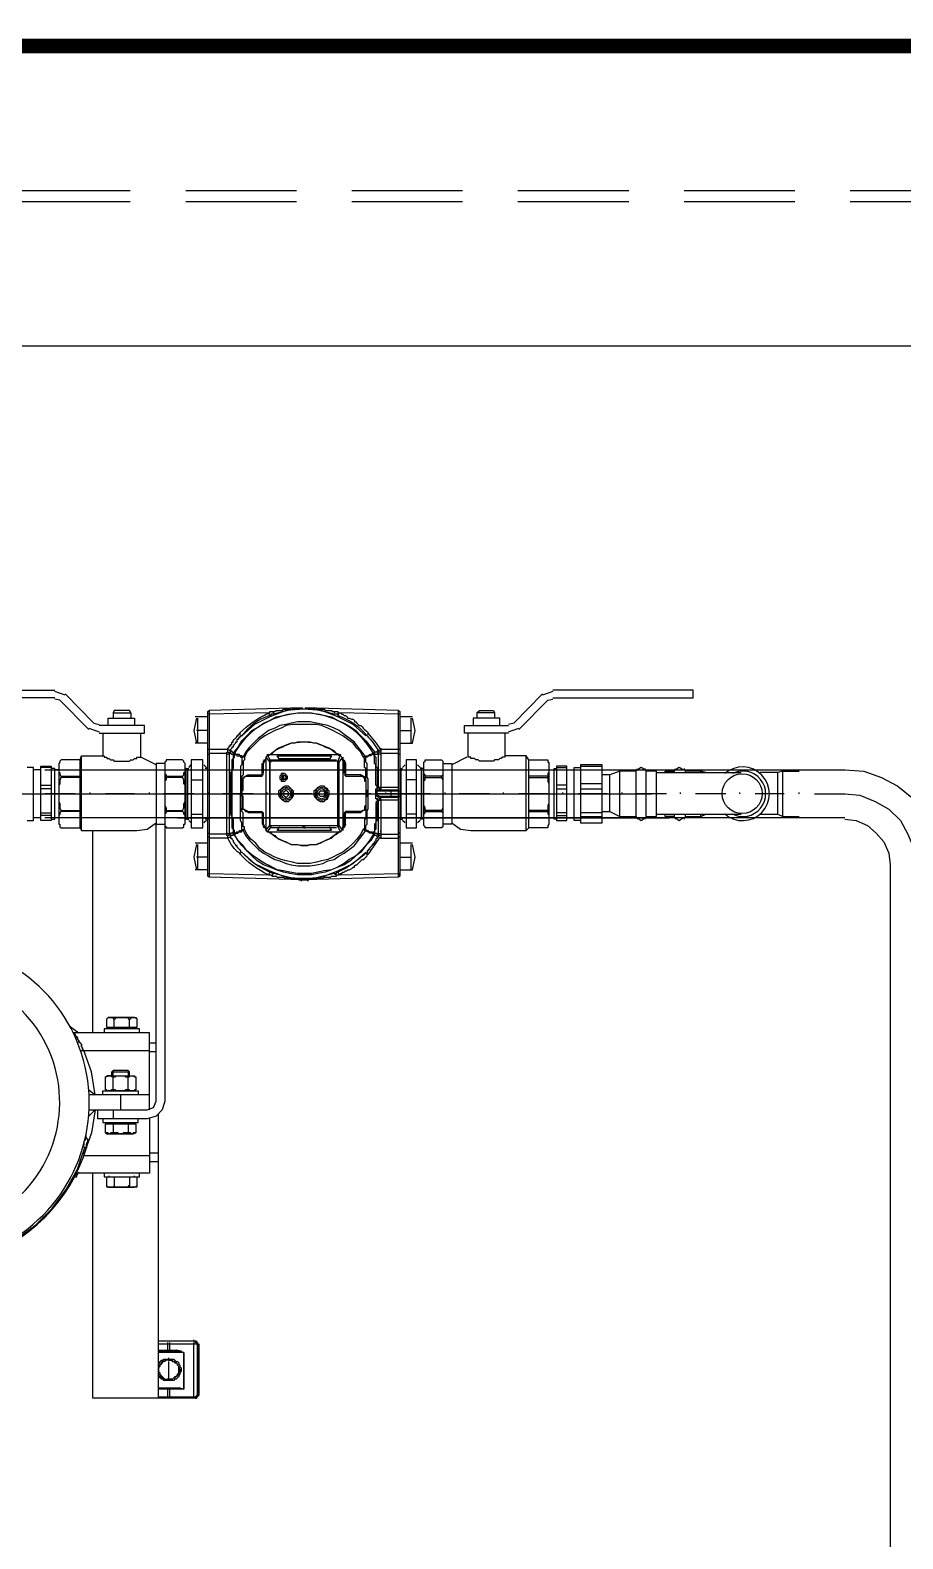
# Model space of a CAD drawing. Header units: millimetres. Extents: x -300 to 383236, y -195106 to -144646.
# Drawn here: x 8600 to 9191, y -174713 to -173691 of the extents above; entities that cross this region are included whole.
import ezdxf

# ---------------------------------------------------------------- set-up
doc = ezdxf.new("R2010")
doc.units = ezdxf.units.MM
doc.header["$LTSCALE"] = 60
for name, pattern in [('CENTER', [2, 1.25, -0.25, 0.25, -0.25]), ('HIDDEN', [0.375, 0.25, -0.125]), ('PDF_IMPORT', [1, 0.8, -0.2])]:
    doc.linetypes.add(name, pattern=pattern)
for name, color, linetype in [('1CEN', 20, 'CENTER'), ('CONTAINER', 2, 'Continuous'), ('PDF3_형상', 7, 'Continuous')]:
    doc.layers.add(name, color=color, linetype=linetype)

# ---------------------------------------------------------------- blocks, each defined once
blk = doc.blocks.new('A$C688d464c')
at = {"layer": 'PDF3_형상', "color": 253, "lineweight": 25}
for points in [[(3623.8, -441.2), (3528.8, -441.2), (3528.8, -436.1), (3623.8, -436.1)], [(3630.7, -439.5), (3623.8, -436.9)], [(3630.7, -438.6), (3650.3, -458.3), (3653.8, -459.2)], [(3954.1, -438.6), (3934.5, -458.3), (3931, -459.2)], [(3961, -436.9), (3954.1, -439.5)], [(3961, -441.2), (4056, -441.2), (4056, -436.1), (3961, -436.1)], [(3646.9, -462.6), (3627.2, -442.9), (3623.8, -442.1)], [(3834.3, -466.9), (3825.8, -459.2), (3815.5, -454), (3804.4, -449.8), (3792.4, -448.9), (3780.4, -449.8), (3769.3, -454), (3759, -459.2), (3750.5, -466.9), (3749.6, -466.9), (3749.6, -467.7), (3748.8, -467.7), (3748.8, -468.6), (3747.9, -468.6), (3747.9, -469.4), (3747, -469.4), (3747, -471.2), (3746.2, -471.2), (3746.2, -472), (3745.3, -472.9), (3744.5, -473.7), (3744.5, -474.6), (3743.6, -474.6), (3743.6, -475.4), (3742.8, -476.3), (3742.8, -477.1), (3741, -476.3), (3728.2, -476.3), (3727.4, -476.3)], [(3771, -450.6), (3771.9, -451.5), (3771.9, -452.3), (3770.1, -452.3), (3770.1, -453.2), (3769.3, -453.2), (3768.4, -451.5), (3769.3, -451.5), (3769.3, -450.6), (3771, -450.6), (3772.7, -450.6), (3773.6, -449.8), (3777.9, -449.8), (3778.7, -448.9), (3784.7, -448.9), (3785.5, -448.1), (3791.5, -448.1), (3728.2, -449.8)], [(3857.4, -452.3), (3856.6, -452.3), (3856.6, -449.8), (3793.3, -448.1), (3799.2, -448.1), (3800.1, -448.9), (3806.1, -448.9), (3806.9, -449.8), (3811.2, -449.8), (3812.1, -450.6), (3815.5, -450.6), (3815.5, -451.5), (3816.4, -451.5), (3815.5, -453.2), (3815.5, -452.3), (3812.9, -452.3), (3799.2, -448.9), (3785.5, -448.9), (3771.9, -452.3)], [(3937.9, -462.6), (3957.6, -442.9), (3961, -442.1)], [(3659.8, -460), (3659.8, -454.9), (3677.7, -454.9), (3677.7, -460)], [(3663.2, -451.5), (3663.2, -454.9)], [(3675.2, -451.5), (3675.2, -454.9)], [(3719.7, -454.9), (3718, -463.4), (3719.7, -472)], [(3727.4, -454), (3718.8, -454)], [(3720.5, -454.9), (3720.5, -463.4), (3720.5, -472)], [(3742.8, -478), (3742.8, -477.1), (3742.8, -476.3), (3742.8, -477.1), (3743.6, -477.1), (3743.6, -478), (3745.3, -478), (3747.9, -474.6), (3750.5, -470.3), (3753.9, -466.9), (3757.3, -463.4), (3761.6, -460.9), (3765, -458.3), (3769.3, -456.6), (3773.6, -454), (3778.7, -453.2), (3783, -452.3), (3788.1, -451.5), (3797.5, -451.5), (3801.8, -452.3), (3806.9, -453.2), (3811.2, -454), (3815.5, -456.6), (3819.8, -458.3), (3824.1, -460.9), (3827.5, -463.4), (3830.9, -466.9), (3834.3, -470.3), (3837.7, -474.6), (3840.3, -478), (3840.3, -477.1)], [(3842.9, -508.8), (3842, -509.7), (3842, -511.4), (3841.2, -512.2), (3841.2, -525.9), (3840.3, -526.8), (3840.3, -531.9), (3839.5, -531.9), (3839.5, -532.8), (3839.5, -533.6), (3839.5, -532.8), (3836.9, -532.8), (3836.9, -531.9), (3835.2, -531.9), (3835.2, -531.1), (3834.3, -531.1), (3836, -531.1), (3836, -531.9), (3838.6, -531.9), (3838.6, -532.8), (3839.5, -532.8), (3839.5, -533.6), (3836.9, -537.9), (3834.3, -541.3), (3830.9, -544.7), (3827.5, -548.2), (3823.2, -550.7), (3819.8, -553.3), (3815.5, -555.9), (3811.2, -557.6), (3806.1, -558.4), (3801.8, -559.3), (3797.5, -560.2), (3788.1, -560.2), (3783, -559.3), (3778.7, -558.4), (3774.4, -557.6), (3769.3, -555), (3765.9, -553.3), (3761.6, -550.7), (3758.2, -548.2), (3753.9, -544.7), (3751.3, -541.3), (3747.9, -537.9), (3745.3, -533.6), (3746.2, -532.8), (3747.9, -532.8), (3747.9, -531.9), (3750.5, -531.9), (3750.5, -531.1), (3751.3, -531.1), (3753, -534.5), (3755.6, -537.9), (3759, -541.3), (3761.6, -543.9), (3765, -546.5), (3768.4, -548.2), (3772.7, -550.7), (3776.1, -551.6), (3780.4, -553.3), (3783.8, -554.2), (3788.1, -555), (3796.7, -555), (3801, -554.2), (3805.2, -553.3), (3808.7, -551.6), (3812.9, -550.7), (3816.4, -548.2), (3819.8, -546.5), (3823.2, -543.9), (3826.6, -541.3), (3829.2, -537.9), (3831.8, -534.5), (3834.3, -531.1), (3834.3, -527.6), (3835.2, -526.8), (3835.2, -517.4), (3836, -516.5), (3836, -496), (3835.2, -495.1), (3835.2, -485.7), (3834.3, -484.8), (3834.3, -481.4), (3831.8, -478), (3829.2, -474.6), (3826.6, -471.2), (3823.2, -468.6), (3819.8, -466), (3816.4, -463.4), (3812.9, -461.7), (3808.7, -460), (3805.2, -459.2), (3801, -458.3), (3796.7, -457.5), (3788.1, -457.5), (3783.8, -458.3), (3780.4, -459.2), (3776.1, -460), (3772.7, -461.7), (3768.4, -463.4), (3765, -466), (3761.6, -468.6), (3759, -471.2), (3755.6, -474.6), (3753, -478), (3751.3, -481.4), (3750.5, -480.6), (3748.8, -480.6), (3748.8, -479.7), (3746.2, -479.7), (3746.2, -478.9), (3745.3, -478.9), (3745.3, -479.7), (3745.3, -481.4), (3744.5, -482.3), (3744.5, -489.1), (3743.6, -490), (3743.6, -506.2), (3743.6, -522.5), (3744.5, -523.4), (3744.5, -530.2), (3745.3, -531.1), (3745.3, -531.9), (3745.3, -532.8), (3746.2, -532.8), (3747, -531.9), (3748.8, -531.9), (3748.8, -531.1), (3750.5, -531.1), (3750.5, -525.9), (3749.6, -524.2), (3749.6, -506.2), (3742.8, -506.2), (3742.8, -519.9), (3743.6, -521.6), (3743.6, -529.3), (3744.5, -530.2), (3744.5, -531.9), (3745.3, -531.9)], [(3834.3, -496.8), (3834.3, -496), (3834.3, -489.1), (3833.5, -488.3), (3833.5, -482.3), (3832.6, -481.4), (3830.9, -478), (3828.3, -475.4), (3825.8, -472), (3822.3, -469.4), (3818.9, -466.9), (3815.5, -465.2), (3812.1, -463.4), (3808.7, -461.7), (3804.4, -460), (3801, -459.2), (3784.7, -459.2), (3780.4, -460), (3777, -461.7), (3772.7, -463.4), (3769.3, -465.2), (3765.9, -466.9), (3762.4, -469.4), (3759.9, -472), (3756.5, -475.4), (3753.9, -478), (3752.2, -481.4), (3752.2, -483.1), (3751.3, -484), (3751.3, -493.4), (3750.5, -494.3), (3750.5, -496)], [(3856.6, -449.8), (3857.4, -450.6), (3857.4, -561.9), (3856.6, -562.7), (3856.6, -560.2), (3857.4, -560.2), (3856.6, -560.2), (3856.6, -562.7), (3793.3, -564.4), (3795.8, -564.4), (3796.7, -563.6), (3805.2, -563.6), (3806.1, -562.7), (3810.4, -562.7), (3811.2, -561.9), (3814.6, -561.9), (3814.6, -561), (3816.4, -561), (3816.4, -560.2)], [(3812.9, -451.5), (3813.8, -450.6)], [(3816.4, -561), (3856.6, -560.2), (3856.6, -452.3), (3816.4, -451.5), (3817.2, -451.5), (3818.1, -452.3), (3818.9, -452.3), (3819.8, -453.2), (3820.6, -453.2), (3821.5, -454), (3822.3, -454.9), (3823.2, -454.9), (3824.9, -455.7), (3825.8, -455.7), (3826.6, -456.6), (3826.6, -457.5), (3827.5, -457.5), (3828.3, -458.3), (3829.2, -459.2), (3830.1, -460), (3830.9, -460), (3831.8, -460.9), (3832.6, -461.7), (3833.5, -462.6), (3834.3, -463.4), (3835.2, -464.3), (3836, -465.2), (3835.2, -466)], [(3866, -454), (3857.4, -454)], [(3857.4, -472), (3866, -472), (3867.7, -463.4), (3866, -454.9)], [(3865.1, -472), (3865.1, -463.4), (3865.1, -454.9)], [(3925, -460), (3925, -454.9), (3907.1, -454.9), (3907.1, -460)], [(3909.6, -451.5), (3909.6, -454.9)], [(3921.6, -451.5), (3921.6, -454.9)], [(3646.9, -461.7), (3653.8, -464.3)], [(3653.8, -465.2), (3684.6, -465.2), (3684.6, -460), (3653.8, -460)], [(3656.3, -465.2), (3656.3, -480.6), (3657.2, -480.6), (3657.2, -481.4), (3658.9, -481.4), (3658.9, -482.3), (3660.6, -482.3), (3661.5, -483.1), (3663.2, -483.1), (3664, -484), (3674.3, -484), (3675.2, -483.1), (3676.9, -483.1), (3677.7, -482.3), (3679.4, -482.3), (3679.4, -481.4), (3682, -481.4), (3682, -480.6), (3682, -465.2)], [(3727.4, -463.4), (3719.7, -463.4)], [(3740.2, -479.7), (3740.2, -478.9), (3740.2, -478), (3741, -478), (3741, -476.3), (3741, -475.4), (3741.9, -474.6), (3741.9, -473.7), (3742.8, -473.7), (3742.8, -472.9), (3743.6, -472.9), (3743.6, -471.2), (3744.5, -471.2), (3744.5, -470.3), (3745.3, -469.4), (3746.2, -468.6), (3747, -467.7), (3747, -466.9), (3747.9, -466.9), (3747.9, -466), (3748.8, -466), (3748.8, -465.2), (3749.6, -466)], [(3857.4, -463.4), (3865.1, -463.4)], [(3931, -465.2), (3901.1, -465.2), (3901.1, -460), (3931, -460)], [(3928.5, -465.2), (3928.5, -480.6), (3928.5, -481.4), (3926.7, -481.4), (3925.9, -482.3), (3925, -482.3), (3924.2, -483.1), (3921.6, -483.1), (3920.8, -484), (3911.3, -484), (3910.5, -483.1), (3908.8, -483.1), (3907.9, -482.3), (3905.4, -482.3), (3905.4, -481.4), (3903.6, -481.4), (3903.6, -480.6), (3903.6, -465.2)], [(3931, -464.3), (3937.9, -461.7)], [(3727.4, -472), (3718.8, -472)], [(3728.2, -479.7), (3727.4, -479.7)], [(3740.2, -478.9), (3728.2, -478.9)], [(3740.2, -478), (3741.9, -478)], [(3744.5, -479.7), (3743.6, -479.7), (3742.8, -478.9), (3741.9, -478.9), (3741.9, -478), (3742.8, -478), (3742.8, -477.1), (3741, -476.3), (3741, -475.4)], [(3746.2, -478.9), (3745.3, -478.9), (3746.2, -479.7), (3746.2, -478.9), (3745.3, -478.9), (3745.3, -478), (3745.3, -478.9), (3744.5, -478.9), (3744.5, -479.7), (3744.5, -478.9), (3744.5, -479.7), (3744.5, -482.3), (3743.6, -483.1), (3743.6, -490.8), (3742.8, -491.7), (3742.8, -506.2)], [(3745.3, -479.7), (3747, -479.7), (3747, -480.6), (3749.6, -480.6), (3749.6, -481.4), (3750.5, -481.4), (3750.5, -486.6), (3749.6, -487.4), (3749.6, -506.2), (3750.5, -506.2), (3750.5, -496.8), (3750.5, -496), (3751.3, -496)], [(3770.1, -528.5), (3767.6, -531.9), (3766.7, -531.1), (3769.3, -527.6), (3769.3, -484.8), (3770.1, -484), (3767.6, -479.7), (3817.2, -479.7), (3815.5, -484), (3816.4, -484.8), (3818.9, -481.4), (3818.9, -531.1), (3816.4, -527.6), (3815.5, -528.5), (3817.2, -531.9), (3818.1, -531.1)], [(3816.4, -480.6), (3809.5, -475.4), (3801, -472), (3792.4, -471.2), (3783.8, -472), (3775.3, -475.4), (3768.4, -480.6)], [(3816.4, -479.7), (3814.6, -478.9), (3812.9, -477.1), (3811.2, -476.3), (3808.7, -475.4), (3806.9, -474.6), (3805.2, -473.7), (3802.7, -472.9), (3801, -472), (3799.2, -472), (3796.7, -471.2), (3788.1, -471.2), (3786.4, -472), (3783.8, -472), (3782.1, -472.9), (3779.6, -473.7), (3777.9, -474.6), (3776.1, -475.4), (3774.4, -476.3), (3772.7, -477.1), (3771, -478.9), (3769.3, -479.7)], [(3856.6, -510.5), (3844.6, -510.5), (3844.6, -508.8), (3842.9, -510.5), (3842, -510.5), (3842, -509.7), (3841.2, -509.7), (3841.2, -507.9), (3841.2, -506.2), (3841.2, -505.4), (3841.2, -506.2), (3841.2, -504.5), (3841.2, -502.8), (3842, -502.8), (3842, -501.1), (3841.2, -500.3), (3841.2, -486.6), (3840.3, -485.7), (3840.3, -479.7), (3839.5, -479.7), (3837.7, -479.7), (3837.7, -480.6), (3836, -480.6), (3835.2, -481.4), (3834.3, -481.4), (3834.3, -480.6), (3836, -480.6), (3836.9, -479.7), (3838.6, -479.7), (3838.6, -478.9), (3839.5, -478.9), (3839.5, -478)], [(3842.9, -478.9), (3842, -478.9), (3842, -479.7), (3840.3, -479.7)], [(3844.6, -478), (3842.9, -478), (3842.9, -478.9), (3842.9, -477.1), (3842.9, -476.3)], [(3857.4, -476.3), (3856.6, -476.3), (3844.6, -476.3), (3844.6, -478.9), (3844.6, -479.7)], [(3856.6, -478.9), (3844.6, -478.9)], [(3857.4, -479.7), (3856.6, -479.7)], [(3605, -524.2), (3609.3, -524.2), (3609.3, -488.3), (3605, -488.3)], [(3614.4, -490), (3609.3, -490)], [(3621.3, -488.3), (3614.4, -488.3)], [(3617, -490), (4158.7, -490), (4171.5, -490.8), (4183.5, -495.1), (4194.6, -501.1), (4204, -508.8), (4211.7, -518.2), (4217.7, -529.3), (4222, -541.3), (4222.8, -554.2), (4222.8, -1445.8), (4222, -1458.7), (4217.7, -1470.7), (4211.7, -1481.8), (4204, -1491.2), (4194.6, -1498.9), (4183.5, -1504.9), (4171.5, -1509.2), (4158.7, -1510)], [(3621.3, -523.4), (3623.8, -523.4), (3623.8, -489.1), (3621.3, -489.1)], [(3626.4, -490), (3623.8, -490)], [(3640.9, -529.3), (3640.9, -483.1), (3628.1, -483.1), (3627.2, -484), (3627.2, -484.8), (3626.4, -485.7), (3626.4, -526.8), (3627.2, -526.8), (3627.2, -528.5), (3628.1, -529.3), (3640.9, -529.3), (3641.8, -531.1), (3641.8, -480.6), (3656.3, -480.6)], [(3640.9, -483.1), (3641.8, -480.6)], [(3698.3, -485.7), (3698.3, -526.8), (3698.3, -714.2), (3696.5, -720.2), (3692.3, -724.4), (3686.3, -726.2), (3652.9, -726.2), (3652.9, -720.2)], [(3692.3, -486.6), (3682, -481.4)], [(3712, -523.4), (3712.8, -523.4), (3712.8, -489.1), (3712, -489.1)], [(3712.8, -489.1), (3713.7, -489.1), (3713.7, -523.4), (3712.8, -523.4)], [(3713.7, -489.1), (3714.5, -489.1)], [(3714.5, -488.3), (3716.2, -486.6)], [(3724.8, -486.6), (3726.5, -488.3)], [(3727.4, -489.1), (3725.6, -489.1)], [(3727.4, -522.5), (3727.4, -523.4), (3727.4, -489.1), (3727.4, -488.3)], [(3745.3, -480.6), (3744.5, -480.6)], [(3833.5, -496.8), (3834.3, -496.8), (3834.3, -503.7), (3835.2, -503.7), (3835.2, -506.2), (3835.2, -507.9), (3834.3, -508.8), (3834.3, -514.8), (3834.3, -516.5), (3834.3, -523.4), (3833.5, -523.4), (3833.5, -530.2), (3832.6, -530.2), (3830.9, -533.6), (3828.3, -537), (3825.8, -539.6), (3822.3, -543), (3818.9, -545.6), (3815.5, -547.3), (3812.1, -549), (3808.7, -550.7), (3804.4, -551.6), (3801, -552.4), (3796.7, -553.3), (3788.1, -553.3), (3784.7, -552.4), (3780.4, -551.6), (3777, -550.7), (3772.7, -549), (3769.3, -547.3), (3765.9, -545.6), (3762.4, -543), (3759.9, -539.6), (3756.5, -537), (3753.9, -533.6), (3752.2, -530.2), (3752.2, -528.5), (3751.3, -528.5), (3751.3, -519.1), (3750.5, -518.2), (3750.5, -516.5), (3751.3, -516.5), (3751.3, -514.8), (3751.3, -507.9), (3750.5, -507.9), (3750.5, -506.2), (3750.5, -504.5), (3751.3, -503.7), (3751.3, -496.8), (3751.3, -496), (3752.2, -495.1), (3753, -494.3), (3754.7, -494.3), (3764.2, -494.3), (3764.2, -485.7), (3765, -485.7), (3765, -484), (3765.9, -484), (3765.9, -483.1), (3765, -485.7)], [(3765.9, -484), (3766.7, -482.3), (3766.7, -483.1), (3765.9, -483.1), (3765.9, -484), (3765, -483.1)], [(3765, -492.5), (3765, -484.8)], [(3767.6, -480.6), (3766.7, -481.4), (3769.3, -484.8), (3769.3, -527.6), (3815.5, -527.6), (3815.5, -484.8)], [(3766.7, -481.4), (3766.7, -531.1)], [(3815.5, -528.5), (3815.5, -527.6), (3816.4, -527.6), (3816.4, -484.8), (3815.5, -484.8), (3815.5, -484), (3769.3, -484)], [(3770.1, -483.1), (3814.6, -483.1)], [(3770.1, -484), (3770.1, -484.8)], [(3808.7, -483.1), (3776.1, -483.1), (3774.4, -480.6), (3811.2, -480.6), (3809.5, -483.1)], [(3775.3, -482.3), (3809.5, -482.3)], [(3793.3, -484), (3792.4, -484), (3791.5, -484)], [(3793.3, -483.1), (3792.4, -483.1)], [(3818.1, -481.4), (3817.2, -480.6)], [(3818.1, -482.3), (3818.9, -484), (3819.8, -483.1), (3820.6, -485.7), (3820.6, -494.3), (3830.9, -494.3), (3832.6, -494.3), (3832.6, -495.1), (3833.5, -495.1), (3833.5, -496), (3833.5, -496.8), (3833.5, -497.7), (3834.3, -497.7), (3834.3, -506.2), (3834.3, -513.9), (3833.5, -514.8), (3833.5, -516.5), (3833.5, -517.4), (3832.6, -517.4), (3831.8, -518.2), (3830.9, -518.2), (3820.6, -518.2), (3820.6, -519.1), (3819.8, -519.1), (3819.8, -526.8), (3820.6, -526.8), (3820.6, -518.2)], [(3820.6, -485.7), (3819.8, -485.7), (3819.8, -484), (3818.9, -483.1), (3818.9, -482.3)], [(3819.8, -484.8), (3819.8, -492.5)], [(3840.3, -480.6), (3839.5, -480.6)], [(3857.4, -523.4), (3858.3, -523.4), (3858.3, -489.1), (3857.4, -489.1)], [(3858.3, -489.1), (3859.2, -489.1)], [(3859.2, -488.3), (3860.9, -486.6)], [(3869.4, -486.6), (3871.1, -488.3)], [(3872, -489.1), (3871.1, -489.1)], [(3873.7, -489.1), (3872, -489.1), (3872, -488.3)], [(3872, -523.4), (3872, -489.1), (3872, -523.4)], [(3886.5, -485.7), (3886.5, -526.8)], [(3902.8, -481.4), (3892.5, -486.6)], [(3944.7, -529.3), (3944.7, -483.1), (3957.6, -483.1), (3957.6, -484.8), (3958.4, -484.8), (3958.4, -485.7), (3958.4, -526.8), (3957.6, -527.6), (3957.6, -529.3), (3944.7, -529.3), (3943, -531.1), (3943, -480.6), (3928.5, -480.6)], [(3944.7, -483.1), (3943, -480.6)], [(3958.4, -490), (3961.8, -490)], [(3963.5, -523.4), (3961.8, -523.4), (3961.8, -489.1), (3963.5, -489.1)], [(3963.5, -488.3), (3970.4, -488.3)], [(3970.4, -490), (3975.5, -490)], [(3979.8, -524.2), (3975.5, -524.2), (3975.5, -488.3), (3979.8, -488.3)], [(3979.8, -487.4), (3994.3, -487.4)], [(4017.5, -490.8), (4018.3, -489.1)], [(4023.4, -490), (4020.9, -488.3), (4018.3, -490)], [(4024.3, -521.6), (4031.1, -521.6), (4031.1, -490.8), (4024.3, -490.8), (4023.4, -489.1)], [(4043.1, -490.8), (4044, -489.1)], [(4049.1, -490), (4046.6, -488.3), (4044, -490)], [(4061.1, -491.7), (4061.1, -490.8), (4050.8, -490.8), (4050, -489.1)], [(3614.4, -500.3), (3621.3, -500.3)], [(3626.4, -491.7), (3627.2, -491.7), (3627.2, -493.4), (3628.1, -494.3), (3640.9, -494.3)], [(3640.9, -495.1), (3628.1, -495.1), (3627.2, -496.8), (3627.2, -499.4), (3626.4, -500.3)], [(3628.1, -495.1), (3628.1, -494.3)], [(3698.3, -491.7), (3698.3, -492.5), (3699.1, -493.4), (3699.1, -494.3), (3710.2, -494.3), (3711.1, -493.4), (3711.1, -491.7), (3712, -491.7)], [(3712, -500.3), (3711.1, -499.4), (3711.1, -496.8), (3710.2, -495.1), (3699.1, -495.1), (3699.1, -496.8), (3698.3, -497.7), (3698.3, -500.3)], [(3699.1, -495.1), (3699.1, -494.3)], [(3710.2, -494.3), (3710.2, -495.1)], [(3716.2, -496.8), (3723.9, -496.8)], [(3750.5, -496.8), (3751.3, -496.8)], [(3754.7, -494.3), (3754.7, -493.4), (3751.3, -495.1)], [(3754.7, -493.4), (3764.2, -493.4)], [(3765, -493.4), (3764.2, -493.4), (3764.2, -492.5)], [(3778.7, -493.4), (3778.7, -496.8)], [(3779.6, -496.8), (3780.4, -495.1), (3779.6, -493.4)], [(3819.8, -493.4), (3820.6, -493.4)], [(3830.9, -494.3), (3830.9, -493.4), (3820.6, -493.4), (3820.6, -492.5)], [(3833.5, -496), (3834.3, -496), (3834.3, -495.1), (3830.9, -493.4)], [(3868.6, -496.8), (3861.7, -496.8)], [(3886.5, -491.7), (3886.5, -493.4), (3885.7, -494.3), (3874.5, -494.3), (3874.5, -493.4), (3873.7, -492.5), (3873.7, -491.7)], [(3873.7, -500.3), (3873.7, -497.7), (3874.5, -496.8), (3874.5, -495.1), (3885.7, -495.1), (3886.5, -496.8), (3886.5, -500.3)], [(3874.5, -494.3), (3874.5, -495.1)], [(3885.7, -495.1), (3885.7, -494.3)], [(3958.4, -491.7), (3957.6, -492.5), (3957.6, -494.3), (3944.7, -494.3)], [(3944.7, -495.1), (3957.6, -495.1), (3957.6, -497.7), (3958.4, -499.4), (3958.4, -500.3)], [(3957.6, -495.1), (3957.6, -494.3)], [(3970.4, -500.3), (3963.5, -500.3)], [(3994.3, -499.4), (3979.8, -499.4)], [(3994.3, -518.2), (3999.5, -518.2), (3999.5, -493.4), (3994.3, -493.4)], [(3999.5, -518.2), (4006.3, -521.6), (4006.3, -490.8), (3999.5, -493.4)], [(4006.3, -521.6), (4017.5, -521.6), (4017.5, -490.8), (4006.3, -490.8)], [(4023.4, -523.4), (4024.3, -521.6), (4024.3, -490.8)], [(4031.1, -491.7), (4088.5, -491.7)], [(4037.1, -491.7), (4037.1, -490.8), (4043.1, -490.8), (4043.1, -491.7)], [(4050.8, -491.7), (4050.8, -490.8)], [(4064.5, -491.7), (4061.1, -490.8)], [(4101.3, -519.9), (4113.3, -519.9), (4113.3, -491.7), (4101.3, -491.7)], [(4113.3, -519.9), (4116.7, -521.6), (4116.7, -490.8), (4113.3, -491.7)], [(4116.7, -490.8), (4127.8, -490.8)], [(3472.3, -506.2), (4027.7, -506.2)], [(3621.3, -502.8), (3614.4, -502.8)], [(3637.5, -506.2), (3617, -506.2)], [(3647.8, -506.2), (3647.8, -505.4)], [(3677.7, -506.2), (3658, -506.2)], [(3688, -506.2), (3688, -505.4)], [(3718, -506.2), (3697.4, -506.2)], [(3728.2, -506.2), (3728.2, -505.4)], [(3758.2, -506.2), (3737.6, -506.2)], [(3750.5, -505.4), (3750.5, -506.2), (3750.5, -516.5), (3750.5, -515.7)], [(3767.6, -506.2), (3767.6, -505.4)], [(3797.5, -506.2), (3777.9, -506.2)], [(3807.8, -506.2), (3807.8, -505.4)], [(3837.7, -506.2), (3818.1, -506.2)], [(3834.3, -506.2), (3842, -506.2), (3841.2, -506.2), (3842, -506.2), (3842, -504.5), (3841.2, -504.5)], [(3842, -510.5), (3842, -524.2), (3841.2, -525.1), (3841.2, -530.2), (3840.3, -531.1), (3840.3, -531.9), (3839.5, -531.9)], [(3842, -506.2), (3842, -507.9), (3841.2, -507.9), (3841.2, -507.1)], [(3842, -502), (3842.9, -502), (3844.6, -503.7), (3842.9, -503.7), (3842.9, -504.5), (3842, -504.5), (3842, -503.7)], [(3851.4, -503.7), (3851.4, -504.5), (3842, -504.5)], [(3842, -506.2), (3851.4, -506.2), (3842, -506.2)], [(3842.9, -507.9), (3842, -507.9), (3842, -507.1)], [(3842, -507.9), (3851.4, -507.9), (3851.4, -508.8)], [(3856.6, -508.8), (3844.6, -508.8), (3842.9, -510.5), (3844.6, -508.8), (3843.7, -508.8), (3843.7, -507.9), (3842.9, -507.9), (3842.9, -507.1)], [(3844.6, -532.8), (3842.9, -533.6), (3842.9, -510.5), (3844.6, -510.5), (3844.6, -531.9), (3844.6, -531.1)], [(3856.6, -502), (3844.6, -502), (3844.6, -503.7), (3844.6, -502.8)], [(3856.6, -503.7), (3844.6, -503.7)], [(3848, -506.2), (3848, -505.4)], [(3857.4, -504.5), (3851.4, -504.5), (3851.4, -507.9), (3857.4, -507.9)], [(3878, -506.2), (3857.4, -506.2)], [(3888.2, -506.2), (3888.2, -505.4)], [(3918.2, -506.2), (3897.6, -506.2)], [(3927.6, -506.2), (3927.6, -505.4)], [(3957.6, -506.2), (3937.9, -506.2)], [(3963.5, -502.8), (3970.4, -502.8)], [(3967.8, -506.2), (3967.8, -505.4)], [(3997.8, -506.2), (3978.1, -506.2)], [(3979.8, -502.8), (3994.3, -502.8)], [(4008, -506.2), (4008, -505.4)], [(4038, -506.2), (4017.5, -506.2)], [(4047.4, -506.2), (4047.4, -505.4)], [(4078.2, -506.2), (4057.7, -506.2)], [(4087.6, -506.2), (4087.6, -505.4)], [(4138.1, -506.2), (4158.7, -506.2), (4168.9, -507.1), (4179.2, -511.4), (4188.6, -516.5), (4196.3, -524.2), (4201.4, -533.6), (4205.7, -543.9), (4206.6, -554.2), (4206.6, -1445.8), (4205.7, -1456.1), (4201.4, -1466.4), (4196.3, -1475.8), (4188.6, -1483.5), (4179.2, -1488.6), (4168.9, -1492.9), (4158.7, -1493.8), (4089.3, -1493.8)], [(4117.6, -506.2), (4097.9, -506.2)], [(4127.8, -506.2), (4127.8, -505.4)], [(3614.4, -519.1), (3621.3, -519.1)], [(3621.3, -520.8), (3614.4, -520.8)], [(3626.4, -511.4), (3627.2, -513.1), (3627.2, -515.7), (3628.1, -517.4), (3640.9, -517.4)], [(3640.9, -518.2), (3628.1, -518.2), (3627.2, -519.1), (3627.2, -519.9), (3626.4, -520.8)], [(3628.1, -518.2), (3628.1, -517.4)], [(3698.3, -511.4), (3698.3, -513.9), (3699.1, -515.7), (3699.1, -517.4), (3710.2, -517.4), (3711.1, -515.7), (3711.1, -513.1), (3712, -511.4)], [(3712, -520.8), (3711.1, -519.9), (3711.1, -519.1), (3710.2, -518.2), (3699.1, -518.2), (3699.1, -519.1), (3698.3, -519.9), (3698.3, -520.8)], [(3699.1, -518.2), (3699.1, -517.4)], [(3710.2, -517.4), (3710.2, -518.2)], [(3716.2, -519.9), (3723.9, -519.9)], [(3751.3, -514.8), (3750.5, -514.8)], [(3764.2, -518.2), (3764.2, -526.8), (3765, -526.8), (3765.9, -529.3)], [(3766.7, -529.3), (3765.9, -529.3), (3765.9, -528.5), (3765, -528.5), (3765, -526.8), (3765, -519.1), (3764.2, -519.1)], [(3833.5, -516.5), (3834.3, -516.5), (3830.9, -518.2), (3830.9, -519.1), (3820.6, -519.1)], [(3834.3, -513.9), (3834.3, -514.8), (3833.5, -514.8)], [(3868.6, -519.9), (3861.7, -519.9)], [(3886.5, -511.4), (3886.5, -515.7), (3885.7, -517.4), (3874.5, -517.4), (3874.5, -515.7), (3873.7, -513.9), (3873.7, -511.4)], [(3873.7, -520.8), (3873.7, -519.9), (3874.5, -519.1), (3874.5, -518.2), (3885.7, -518.2), (3886.5, -519.1), (3886.5, -520.8)], [(3874.5, -517.4), (3874.5, -518.2)], [(3885.7, -518.2), (3885.7, -517.4)], [(3958.4, -511.4), (3958.4, -513.1), (3957.6, -513.9), (3957.6, -517.4), (3944.7, -517.4)], [(3944.7, -518.2), (3957.6, -518.2), (3957.6, -519.9), (3958.4, -519.9), (3958.4, -520.8)], [(3957.6, -518.2), (3957.6, -517.4)], [(3970.4, -519.1), (3963.5, -519.1)], [(3963.5, -520.8), (3970.4, -520.8)], [(3994.3, -519.1), (3979.8, -519.1)], [(4031.1, -519.9), (4088.5, -519.9)], [(4043.1, -519.9), (4043.1, -521.6), (4037.1, -521.6), (4037.1, -519.9)], [(4050, -523.4), (4050.8, -521.6), (4050.8, -519.9)], [(4050.8, -521.6), (4061.1, -521.6), (4064.5, -519.9)], [(4061.1, -521.6), (4061.1, -519.9)], [(3614.4, -522.5), (3609.3, -522.5)], [(4158.7, -522.5), (3617, -522.5)], [(3626.4, -522.5), (3623.8, -522.5)], [(3641.8, -531.1), (3679.4, -531.1), (3686.3, -530.2), (3692.3, -525.9)], [(3688, -709.9), (3646.9, -709.9), (3646.9, -720.2), (3686.3, -720.2), (3690.6, -718.5), (3692.3, -714.2), (3692.3, -526.8)], [(3706.8, -522.5), (4039.7, -522.5)], [(3713.7, -523.4), (3714.5, -523.4)], [(3716.2, -525.9), (3714.5, -524.2)], [(3726.5, -524.2), (3724.8, -525.9)], [(3727.4, -523.4), (3725.6, -523.4)], [(3766.7, -530.2), (3765.9, -528.5), (3765, -529.3)], [(3770.1, -527.6), (3770.1, -528.5), (3769.3, -527.6)], [(3814.6, -529.3), (3770.1, -529.3)], [(3809.5, -528.5), (3811.2, -531.1), (3774.4, -531.1), (3776.1, -528.5)], [(3809.5, -529.3), (3775.3, -529.3)], [(3808.7, -529.3), (3776.1, -529.3)], [(3791.5, -528.5), (3792.4, -528.5), (3793.3, -528.5)], [(3792.4, -529.3), (3793.3, -529.3)], [(3820.6, -526.8), (3819.8, -529.3), (3818.9, -528.5), (3818.1, -530.2)], [(3818.9, -529.3), (3818.9, -528.5), (3819.8, -528.5)], [(3819.8, -526.8), (3819.8, -528.5), (3819.8, -527.6)], [(3858.3, -523.4), (3859.2, -523.4)], [(3860.9, -525.9), (3859.2, -524.2)], [(3871.1, -524.2), (3869.4, -525.9)], [(3872, -523.4), (3871.1, -523.4)], [(3873.7, -523.4), (3872, -523.4), (3872, -522.5)], [(3892.5, -525.9), (3898.5, -530.2), (3905.4, -531.1), (3943, -531.1)], [(3958.4, -522.5), (3961.8, -522.5)], [(3970.4, -522.5), (3975.5, -522.5)], [(3979.8, -521.6), (3994.3, -521.6)], [(4017.5, -521.6), (4018.3, -523.4)], [(4018.3, -522.5), (4020.9, -524.2), (4023.4, -522.5)], [(4043.1, -521.6), (4044, -523.4)], [(4044, -522.5), (4046.6, -524.2), (4049.1, -522.5)], [(4116.7, -521.6), (4127.8, -521.6)], [(4158.7, -523.4), (4166.4, -524.2), (4174.1, -527.6), (4180, -532.8), (4185.2, -538.7), (4188.6, -546.5), (4189.5, -554.2), (4189.5, -1445.8), (4188.6, -1453.5), (4185.2, -1461.2), (4180, -1467.2), (4174.1, -1472.4), (4166.4, -1475.8), (4158.7, -1476.6)], [(3649.5, -668), (3649.5, -531.1)], [(3719.7, -540.5), (3718, -549), (3719.7, -557.6)], [(3727.4, -539.6), (3718.8, -539.6)], [(3720.5, -540.5), (3720.5, -549), (3720.5, -557.6)], [(3727.4, -532.8), (3728.2, -532.8)], [(3727.4, -535.3), (3728.2, -535.3)], [(3746.2, -533.6), (3745.3, -533.6), (3746.2, -533.6), (3746.2, -532.8), (3745.3, -533.6), (3745.3, -532.8), (3745.3, -533.6), (3744.5, -533.6), (3744.5, -531.9), (3744.5, -532.8), (3742.8, -532.8), (3742.8, -533.6), (3741.9, -533.6), (3742.8, -534.5), (3742.8, -535.3), (3741, -536.2), (3728.2, -536.2)], [(3741, -535.3), (3741, -534.5), (3740.2, -534.5), (3740.2, -533.6), (3728.2, -533.6)], [(3741.9, -534.5), (3740.2, -534.5)], [(3842.9, -535.3), (3842, -535.3), (3842, -534.5), (3840.3, -534.5), (3840.3, -533.6), (3837.7, -537.9), (3834.3, -541.3), (3830.9, -545.6), (3827.5, -548.2), (3824.1, -551.6), (3819.8, -554.2), (3815.5, -555.9), (3811.2, -557.6), (3806.9, -559.3), (3801.8, -560.2), (3797.5, -561), (3788.1, -561), (3783, -560.2), (3778.7, -559.3), (3773.6, -557.6), (3769.3, -555.9), (3765, -554.2), (3760.7, -551.6), (3757.3, -548.2), (3753.9, -544.7), (3750.5, -541.3), (3747.9, -537.9), (3745.3, -533.6), (3744.5, -533.6), (3744.5, -534.5), (3742.8, -534.5), (3742.8, -535.3), (3741, -536.2), (3741, -535.3), (3741, -534.5)], [(3742.8, -535.3), (3742.8, -536.2), (3743.6, -536.2), (3743.6, -537), (3744.5, -537.9), (3744.5, -538.7), (3745.3, -539.6), (3746.2, -540.5), (3746.2, -541.3), (3747, -541.3), (3747, -542.2), (3747.9, -543), (3748.8, -543.9), (3749.6, -544.7), (3749.6, -545.6), (3750.5, -545.6), (3759, -553.3), (3769.3, -558.4), (3780.4, -562.7), (3792.4, -563.6), (3804.4, -562.7), (3815.5, -558.4), (3825.8, -553.3), (3834.3, -545.6)], [(3767.6, -531.9), (3817.2, -531.9)], [(3769.3, -531.9), (3771, -533.6), (3772.7, -534.5), (3774.4, -536.2), (3776.1, -537), (3777.9, -537.9), (3780.4, -538.7), (3782.1, -539.6), (3783.8, -540.5), (3788.1, -540.5), (3790.7, -541.3), (3795, -541.3), (3796.7, -540.5), (3801, -540.5), (3803.5, -539.6), (3805.2, -538.7), (3806.9, -537.9), (3808.7, -537), (3811.2, -536.2), (3812.9, -534.5), (3814.6, -533.6), (3816.4, -531.9), (3809.5, -537), (3801, -540.5), (3792.4, -541.3), (3783.8, -540.5), (3775.3, -537), (3768.4, -531.9)], [(3835.2, -546.5), (3836, -547.3), (3843.7, -536.2)], [(3844.6, -531.9), (3844.6, -533.6), (3844.6, -535.3), (3844.6, -536.2), (3842.9, -535.3), (3844.6, -536.2), (3856.6, -536.2)], [(3844.6, -534.5), (3842.9, -534.5)], [(3844.6, -533.6), (3856.6, -533.6)], [(3866, -539.6), (3857.4, -539.6)], [(3857.4, -557.6), (3866, -557.6), (3867.7, -549), (3866, -540.5)], [(3865.1, -557.6), (3865.1, -549), (3865.1, -540.5)], [(3727.4, -549), (3719.7, -549)], [(3749.6, -546.5), (3748.8, -547.3)], [(3813.8, -561), (3812.9, -560.2), (3814.6, -560.2), (3814.6, -559.3), (3815.5, -559.3), (3816.4, -561), (3817.2, -560.2), (3818.1, -560.2), (3818.9, -559.3), (3819.8, -559.3), (3820.6, -558.4), (3821.5, -558.4), (3822.3, -557.6), (3823.2, -557.6), (3824.9, -556.7), (3825.8, -555.9), (3826.6, -555.9), (3826.6, -555), (3827.5, -554.2), (3828.3, -554.2), (3829.2, -553.3), (3830.1, -552.4), (3830.9, -551.6), (3831.8, -550.7), (3832.6, -550.7), (3833.5, -549.9), (3834.3, -549), (3835.2, -548.2), (3835.2, -547.3), (3836, -546.5)], [(3857.4, -549), (3865.1, -549)], [(3727.4, -557.6), (3718.8, -557.6)], [(3769.3, -559.3), (3768.4, -561), (3770.1, -561), (3771, -561.9), (3773.6, -561.9), (3774.4, -562.7), (3778.7, -562.7), (3779.6, -563.6), (3788.1, -563.6), (3789, -564.4), (3791.5, -564.4), (3728.2, -562.7)], [(3812.9, -560.2), (3799.2, -563.6), (3785.5, -563.6), (3771.9, -560.2), (3771, -561), (3771, -561.9)], [(3794.1, -564.4), (3790.7, -564.4), (3790.7, -563.6), (3790.7, -564.4), (3790.7, -563.6), (3790.7, -564.4), (3789.8, -564.4), (3790.7, -564.4), (3790.7, -565.3)], [(3795, -565.3), (3795, -564.4), (3795, -563.6), (3795, -564.4), (3795, -563.6), (3795, -564.4), (3795, -563.6), (3795, -564.4), (3795, -563.6)], [(3634.1, -663.7), (3640.1, -668)], [(3679.4, -658.6), (3679.4, -664.5), (3658.9, -664.5), (3658.9, -658.6)], [(3664, -664.5), (3664, -658.6)], [(3674.3, -664.5), (3674.3, -658.6)], [(3688, -720.2), (3688, -668), (3635.8, -668)], [(3646.9, -706.5), (3651.2, -709.9), (3648.6, -694.5), (3643.5, -679.9), (3642.6, -679.1), (3642.6, -678.2), (3641.8, -677.4), (3641.8, -675.7), (3640.9, -674.8), (3640.1, -674), (3640.1, -673.1), (3639.2, -672.3), (3639.2, -671.4), (3638.4, -670.5), (3637.5, -669.7), (3637.5, -668.8), (3636.7, -668), (3637.5, -668.8), (3637.5, -669.7), (3638.4, -670.5), (3639.2, -671.4), (3639.2, -672.3), (3640.1, -673.1), (3640.1, -674), (3640.9, -674.8), (3641.8, -675.7), (3641.8, -677.4), (3642.6, -678.2), (3642.6, -679.1), (3643.5, -679.9)], [(3681.2, -668), (3681.2, -665.4), (3657.2, -665.4), (3657.2, -668)], [(3660.6, -664.5), (3660.6, -665.4)], [(3677.7, -664.5), (3677.7, -665.4)], [(3640.9, -679.9), (3688, -679.9)], [(3688, -674.8), (3692.3, -674.8)], [(3692.3, -680.8), (3688, -680.8)], [(3663.2, -697.1), (3663.2, -693.6)], [(3673.4, -693.6), (3673.4, -697.1)], [(3663.2, -706.5), (3663.2, -697.9), (3662.3, -697.9), (3661.5, -697.1), (3658.9, -697.1), (3658.9, -697.9), (3658, -697.9), (3659.8, -697.1), (3676, -697.1), (3678.6, -697.9), (3678.6, -706.5)], [(3658, -706.5), (3658, -697.9)], [(3662.3, -697.1), (3662.3, -694.5)], [(3663.2, -697.9), (3664.9, -697.9), (3664.9, -697.1), (3670.9, -697.1), (3671.7, -697.9), (3673.4, -697.9), (3674.3, -697.9), (3674.3, -697.1), (3677.7, -697.1), (3677.7, -697.9), (3678.6, -697.9)], [(3673.4, -706.5), (3673.4, -697.9)], [(3674.3, -697.1), (3674.3, -694.5)], [(3656.3, -709.9), (3656.3, -707.3), (3680.3, -707.3), (3680.3, -709.9)], [(3676, -707.3), (3678.6, -706.5), (3677.7, -706.5), (3677.7, -707.3), (3674.3, -707.3), (3674.3, -706.5), (3673.4, -706.5), (3671.7, -706.5), (3670.9, -707.3), (3664.9, -707.3), (3664.9, -706.5), (3663.2, -706.5), (3662.3, -706.5), (3661.5, -707.3), (3658.9, -707.3), (3658.9, -706.5), (3658, -706.5), (3659.8, -707.3)], [(3668.3, -709.9), (3668.3, -720.2)], [(3646.9, -724.4), (3651.2, -720.2), (3648.6, -735.6), (3643.5, -750.1), (3643.5, -751), (3688, -751)], [(3663.2, -720.2), (3663.2, -726.2)], [(3694, -915.3), (3694, -722.7)], [(3688, -726.2), (3688, -763), (3638.4, -763)], [(3656.3, -726.2), (3656.3, -728.7), (3680.3, -728.7), (3680.3, -726.2)], [(3673.4, -729.6), (3673.4, -735.6), (3670, -735.6), (3670, -736.4), (3668.3, -736.4), (3666.6, -736.4), (3666.6, -735.6), (3661.5, -735.6), (3661.5, -736.4), (3660.6, -736.4), (3659.8, -736.4), (3659.8, -735.6), (3658, -735.6), (3658, -729.6), (3678.6, -729.6), (3678.6, -735.6)], [(3659.8, -729.6), (3659.8, -728.7)], [(3663.2, -729.6), (3663.2, -735.6)], [(3676.9, -729.6), (3676.9, -728.7)], [(3569.1, -820.3), (3584.4, -815.2), (3598.1, -807.4), (3611, -798), (3622.1, -786.9), (3631.5, -774.1), (3639.2, -760.4), (3644.3, -745)], [(3644.3, -738.1), (3644.3, -740.7), (3643.5, -741.6), (3643.5, -744.1), (3642.6, -745), (3645.2, -745.8), (3645.2, -745)], [(3645.2, -738.1), (3644.3, -738.1), (3646.1, -740.7), (3646.1, -742.4), (3645.2, -742.4), (3645.2, -745.8), (3645.2, -743.3), (3646.1, -742.4), (3646.1, -740.7), (3646.1, -739.9)], [(3658, -735.6), (3658.9, -736.4), (3676.9, -736.4), (3678.6, -735.6), (3676.9, -735.6), (3676.9, -736.4), (3676, -736.4), (3675.2, -736.4), (3675.2, -735.6), (3673.4, -735.6)], [(3688, -749.3), (3694, -749.3)], [(3694, -755.3), (3688, -755.3)], [(3636.7, -765.5), (3638.4, -765.5), (3639.2, -763)], [(3639.2, -763.8), (3640.1, -762.1)], [(3720.5, -912.7), (3720.5, -914.4), (3719.7, -914.4), (3719.7, -915.3), (3718.8, -915.3), (3649.5, -915.3), (3649.5, -763)], [(3657.2, -763), (3657.2, -765.5), (3681.2, -765.5), (3681.2, -763)], [(3674.3, -765.5), (3674.3, -771.5), (3673.4, -771.5), (3673.4, -772.4), (3669.2, -772.4), (3664.9, -772.4), (3664, -771.5), (3663.2, -772.4), (3661.5, -772.4), (3658.9, -772.4), (3658.9, -771.5), (3658.9, -765.5), (3679.4, -765.5), (3679.4, -771.5)], [(3660.6, -765.5), (3660.6, -764.7)], [(3664, -765.5), (3664, -771.5)], [(3677.7, -765.5), (3677.7, -764.7)], [(3658.9, -771.5), (3659.8, -772.4), (3677.7, -772.4), (3679.4, -771.5), (3679.4, -772.4), (3676.9, -772.4), (3674.3, -772.4), (3674.3, -771.5)], [(3694, -878.5), (3718.8, -878.5), (3720.5, -878.5), (3720.5, -879.3), (3720.5, -878.5), (3719.7, -878.5), (3719.7, -877.6), (3718.8, -877.6), (3718.8, -876.8), (3718, -876.8), (3718, -875.9)], [(3718.8, -876.8), (3694, -876.8)], [(3700, -877.6), (3700, -878.5), (3700, -882.8), (3700, -883.6)], [(3701.7, -883.6), (3701.7, -882.8), (3701.7, -878.5), (3701.7, -877.6)], [(3718, -914.4), (3718, -915.3), (3718, -914.4), (3718, -878.5), (3718, -877.6), (3718, -878.5)], [(3694, -882.8), (3706, -882.8)], [(3706, -883.6), (3694, -883.6)], [(3711.1, -884.5), (3694, -884.5)], [(3694, -908.4), (3708.5, -908.4), (3711.1, -909.3), (3711.1, -884.5), (3711.1, -909.3), (3694, -909.3)], [(3700.8, -887.9), (3700.8, -888.8), (3704.3, -888.8), (3705.1, -889.6), (3706, -890.5), (3706.8, -890.5), (3707.7, -891.3), (3707.7, -892.2), (3708.5, -893), (3708.5, -893.9), (3709.4, -894.7), (3709.4, -897.3), (3708.5, -898.2), (3708.5, -899), (3707.7, -899.9), (3707.7, -900.7), (3706.8, -901.6), (3706, -902.4), (3705.1, -902.4), (3704.3, -903.3), (3700.8, -903.3), (3697.4, -903.3), (3697.4, -902.4), (3695.7, -902.4), (3695.7, -901.6), (3694.8, -901.6), (3694.8, -900.7), (3694, -900.7)], [(3721.4, -878.5), (3721.4, -879.3), (3721.4, -913.6), (3720.5, -913.6), (3720.5, -912.7), (3720.5, -911.9)], [(3720.5, -879.3), (3720.5, -878.5)], [(3720.5, -879.3), (3720.5, -912.7), (3720.5, -879.3)], [(3694, -891.3), (3694.8, -891.3), (3694.8, -890.5), (3695.7, -890.5), (3695.7, -889.6), (3697.4, -889.6), (3697.4, -888.8), (3700.8, -888.8), (3700.8, -889.6), (3698.3, -889.6), (3698.3, -890.5), (3696.5, -890.5), (3696.5, -891.3), (3695.7, -891.3), (3695.7, -892.2), (3694.8, -892.2), (3694.8, -893), (3694, -893), (3694, -893.9)], [(3700.8, -888.8), (3700.8, -889.6), (3700.8, -888.8), (3700.8, -889.6), (3700.8, -888.8), (3700.8, -889.6), (3702.5, -889.6), (3703.4, -890.5), (3704.3, -890.5), (3705.1, -891.3), (3706, -891.3), (3706.8, -892.2), (3706.8, -893), (3707.7, -893.9), (3707.7, -894.7), (3708.5, -895.6), (3708.5, -897.3), (3707.7, -898.2), (3707.7, -899), (3706.8, -899), (3706.8, -899.9), (3706, -900.7), (3705.1, -901.6), (3704.3, -901.6), (3703.4, -902.4), (3700.8, -902.4), (3700.8, -903.3), (3700.8, -902.4), (3700.8, -903.3)], [(3694, -899), (3694.8, -899), (3694.8, -899.9), (3695.7, -900.7), (3696.5, -901.6), (3697.4, -901.6), (3698.3, -902.4), (3700.8, -902.4), (3700.8, -901.6), (3700.8, -902.4), (3700.8, -901.6)], [(3700, -908.4), (3700, -909.3), (3700, -914.4), (3700, -915.3)], [(3701.7, -915.3), (3701.7, -914.4), (3701.7, -909.3), (3701.7, -908.4)], [(3694, -914.4), (3718.8, -914.4), (3719.7, -914.4), (3719.7, -913.6), (3720.5, -913.6), (3720.5, -912.7), (3720.5, -913.6), (3719.7, -913.6), (3719.7, -914.4), (3718.8, -914.4), (3718.8, -915.3), (3718, -915.3)], [(3718.8, -915.3), (3719.7, -915.3), (3720.5, -914.4), (3720.5, -913.6), (3721.4, -913.6)]]:
    blk.add_lwpolyline(points, dxfattribs=at)
for points in [[(3675.2, -451.5), (3674.3, -449.8), (3664, -449.8), (3663.2, -451.5)], [(3727.4, -450.6), (3728.2, -449.8), (3728.2, -452.3), (3728.2, -560.2), (3728.2, -562.7), (3727.4, -561.9)], [(3909.6, -451.5), (3911.3, -449.8), (3920.8, -449.8), (3921.6, -451.5)], [(3740.2, -531.9), (3740.2, -479.7), (3741.9, -478.9), (3741.9, -533.6), (3740.2, -532.8), (3740.2, -533.6)], [(3840.3, -478.9), (3839.5, -479.7), (3839.5, -478.9)], [(3844.6, -475.4), (3844.6, -476.3), (3842.9, -477.1), (3844.6, -476.3)], [(3844.6, -502), (3842.9, -502), (3842.9, -478.9), (3844.6, -479.7)], [(3621.3, -487.4), (3621.3, -524.2), (3614.4, -524.2), (3614.4, -487.4)], [(3710.2, -529.3), (3711.1, -528.5), (3711.1, -526.8), (3712, -526.8), (3712, -485.7), (3711.1, -484.8), (3711.1, -484), (3710.2, -483.1), (3699.1, -483.1), (3699.1, -484), (3698.3, -484.8), (3698.3, -485.7), (3692.3, -485.7), (3692.3, -526.8), (3698.3, -526.8), (3698.3, -527.6), (3699.1, -528.5), (3699.1, -529.3)], [(3723.9, -529.3), (3723.9, -483.1), (3716.2, -483.1), (3716.2, -529.3)], [(3751.3, -480.6), (3752.2, -481.4), (3751.3, -481.4)], [(3832.6, -481.4), (3833.5, -481.4), (3833.5, -480.6)], [(3868.6, -529.3), (3868.6, -483.1), (3861.7, -483.1), (3861.7, -529.3)], [(3874.5, -529.3), (3874.5, -528.5), (3873.7, -527.6), (3873.7, -526.8), (3873.7, -485.7), (3873.7, -484.8), (3874.5, -484), (3874.5, -483.1), (3885.7, -483.1), (3886.5, -484), (3886.5, -485.7), (3892.5, -485.7), (3892.5, -526.8), (3886.5, -526.8), (3886.5, -528.5), (3885.7, -529.3)], [(3963.5, -487.4), (3963.5, -524.2), (3970.4, -524.2), (3970.4, -487.4)], [(3979.8, -486.6), (3979.8, -525.9), (3994.3, -525.9), (3994.3, -486.6)], [(3781.3, -495.1), (3781.3, -494.3), (3780.4, -494.3), (3780.4, -493.4), (3779.6, -492.5), (3777, -492.5), (3777, -493.4), (3776.1, -494.3), (3776.1, -496), (3777, -496.8), (3777, -497.7), (3779.6, -497.7), (3780.4, -496.8), (3780.4, -496), (3781.3, -496)], [(3777.9, -496.8), (3777.9, -493.4), (3777, -495.1)], [(3777, -495.1), (3777.9, -496.8), (3780.4, -496), (3780.4, -494.3), (3777.9, -493.4)], [(3785.5, -506.2), (3785.5, -504.5), (3784.7, -503.7), (3783.8, -502.8), (3783, -502), (3782.1, -501.1), (3779.6, -501.1), (3777.9, -502), (3777, -502.8), (3776.1, -503.7), (3775.3, -504.5), (3775.3, -507.1), (3776.1, -508.8), (3777, -509.7), (3777.9, -510.5), (3779.6, -511.4), (3782.1, -511.4), (3783, -510.5), (3783.8, -509.7), (3784.7, -508.8), (3785.5, -507.1)], [(3776.1, -506.2), (3777, -509.7), (3780.4, -510.5), (3783.8, -509.7), (3784.7, -506.2), (3783.8, -502.8), (3780.4, -502), (3777, -502.8)], [(3777, -506.2), (3777.9, -508.8), (3780.4, -509.7), (3783, -508.8), (3783.8, -506.2), (3783, -503.7), (3780.4, -502.8), (3777.9, -503.7)], [(3777, -506.2), (3777.9, -508.8), (3780.4, -509.7), (3783, -508.8), (3783.8, -506.2), (3783, -503.7), (3780.4, -502.8), (3777.9, -503.7)], [(3778.7, -505.4), (3778.7, -507.1), (3780.4, -508.8), (3782.1, -507.1), (3782.1, -505.4), (3780.4, -503.7)], [(3809.5, -506.2), (3809.5, -504.5), (3808.7, -503.7), (3808.7, -502.8), (3806.9, -502), (3806.1, -501.1), (3803.5, -501.1), (3801.8, -502), (3801, -502.8), (3800.1, -503.7), (3799.2, -504.5), (3799.2, -507.1), (3800.1, -508.8), (3801, -509.7), (3801.8, -510.5), (3803.5, -511.4), (3806.1, -511.4), (3806.9, -510.5), (3808.7, -509.7), (3808.7, -508.8), (3809.5, -507.1)], [(3800.1, -506.2), (3801, -509.7), (3804.4, -510.5), (3807.8, -509.7), (3808.7, -506.2), (3807.8, -502.8), (3804.4, -502), (3801, -502.8)], [(3801, -506.2), (3801.8, -508.8), (3804.4, -509.7), (3806.9, -508.8), (3807.8, -506.2), (3806.9, -503.7), (3804.4, -502.8), (3801.8, -503.7)], [(3801, -506.2), (3801.8, -508.8), (3804.4, -509.7), (3806.9, -508.8), (3807.8, -506.2), (3806.9, -503.7), (3804.4, -502.8), (3801.8, -503.7)], [(3806.1, -504.5), (3803.5, -504.5), (3801.8, -506.2), (3803.5, -507.9), (3806.1, -507.9), (3806.9, -506.2)], [(3844.6, -503.7), (3842.9, -502)], [(3857.4, -506.2), (3851.4, -506.2)], [(3754.7, -518.2), (3751.3, -516.5), (3752.2, -516.5), (3752.2, -517.4), (3753, -517.4), (3753, -518.2), (3754.7, -518.2), (3764.2, -518.2), (3764.2, -519.1), (3754.7, -519.1)], [(3752.2, -530.2), (3751.3, -531.1), (3751.3, -530.2)], [(3833.5, -530.2), (3832.6, -530.2), (3833.5, -531.1)], [(3742.8, -534.5), (3742.8, -535.3)], [(3857.4, -532.8), (3856.6, -532.8)], [(3857.4, -535.3), (3856.6, -535.3)], [(3789.8, -563.6), (3789.8, -564.4)], [(3794.1, -564.4), (3790.7, -564.4)], [(3679.4, -658.6), (3677.7, -657.7), (3659.8, -657.7), (3658.9, -658.6), (3659.8, -657.7), (3661.5, -657.7), (3663.2, -657.7), (3663.2, -658.6), (3664.9, -658.6), (3664.9, -657.7), (3669.2, -657.7), (3673.4, -657.7), (3673.4, -658.6), (3674.3, -658.6), (3675.2, -658.6), (3675.2, -657.7), (3676.9, -657.7), (3678.6, -657.7)], [(3674.3, -694.5), (3673.4, -693.6), (3663.2, -693.6), (3662.3, -694.5)], [(3718.8, -876.8), (3719.7, -876.8), (3719.7, -877.6), (3720.5, -877.6), (3720.5, -878.5), (3721.4, -879.3), (3720.5, -879.3), (3720.5, -877.6), (3719.7, -877.6), (3719.7, -876.8)], [(3706, -882.8), (3706, -883.6), (3709.4, -883.6), (3710.2, -884.5), (3709.4, -883.6)], [(3700.8, -889.6), (3699.1, -889.6), (3698.3, -890.5), (3697.4, -890.5), (3696.5, -891.3), (3695.7, -892.2), (3694.8, -893), (3694.8, -893.9), (3694, -894.7), (3694, -897.3), (3694.8, -898.2), (3694.8, -899), (3695.7, -899.9), (3696.5, -900.7), (3697.4, -901.6), (3698.3, -902.4), (3703.4, -902.4), (3704.3, -901.6), (3705.1, -901.6), (3705.1, -900.7), (3706, -900.7), (3706.8, -899.9), (3706.8, -899), (3707.7, -898.2), (3707.7, -893.9), (3706.8, -893), (3706.8, -892.2), (3706, -891.3), (3705.1, -891.3), (3705.1, -890.5), (3703.4, -890.5), (3703.4, -889.6)]]:
    blk.add_lwpolyline(points, close=True, dxfattribs=at)
for points in [[(3748.8, -465.2, -0.078786), (3768.4, -451.5), (3728.2, -452.3), (3727.4, -452.3)], [(3840.3, -478.9), (3839.5, -478.9, 0.581805), (3745.3, -478.9)], [(3815.5, -453.2, -0.137687), (3835.2, -466.9, -0.053569), (3842.9, -477.1), (3842, -477.1), (3842, -478), (3840.3, -478), (3840.3, -479.7), (3840.3, -480.6), (3841.2, -481.4), (3841.2, -487.4), (3842, -488.3), (3842, -502), (3842, -502.8), (3842.9, -503.7)], [(3727.4, -560.2), (3728.2, -560.2), (3768.4, -561, -0.10589), (3748.8, -546.5, -0.133494), (3741, -536.2)], [(3839.5, -532.8), (3840.3, -533.6), (3839.5, -533.6), (3840.3, -533.6), (3840.3, -531.9), (3840.3, -532.8), (3842, -532.8), (3842, -533.6), (3842.9, -533.6), (3842.9, -535.3), (3842.9, -534.5), (3842.9, -535.3), (3842, -535.3), (3842, -536.2), (3841.2, -537), (3841.2, -537.9), (3840.3, -538.7), (3840.3, -539.6), (3839.5, -539.6), (3839.5, -540.5), (3838.6, -540.5), (3838.6, -541.3), (3837.7, -542.2), (3836.9, -543), (3836.9, -543.9), (3836, -543.9), (3836, -544.7), (3835.2, -544.7), (3835.2, -545.6, -0.078606), (3815.5, -559.3)]]:
    blk.add_lwpolyline(points, format="xyb", dxfattribs=at)
at = {"layer": 'PDF3_형상', "color": 253, "linetype": 'PDF_IMPORT', "lineweight": 25}
blk.add_lwpolyline([(3700.8, -890.5), (3700.8, -902.4)], dxfattribs=at)
at = {"layer": 'PDF3_형상', "color": 253, "lineweight": 25}
blk.add_circle((4089.2, -506.1), 13.5, dxfattribs=at)
for centre, radius, start, end in [((3780.4, -488.2), 36.7, 107.5746, 144.5221), ((3765.9, -527.9), 94.1, 33.2751, 41.8274), ((4089.4, -506.2), 18.2, 228.6778, 131.3222), ((4089.7, -506.2), 15.4, 242.4196, 117.5804), ((3790.5, -509.8), 53.7, 221.8227, 249.7154), ((3539, -715.3), 108.1, 216.2643, 164.7208), ((3539.1, -715), 88, 221.4833, 116.5877), ((3536.9, -712.9), 113.2, 286.9358, 343.0642)]:
    blk.add_arc(centre, radius, start, end, dxfattribs=at)
blk = doc.blocks.new('A$C44261593')
h = blk.add_hatch()
h.set_pattern_fill('ANSI31', color=253, scale=100)
h.set_pattern_definition([(45, (0, -50460), (-224.5064, 224.5064), [])])
edge = h.paths.add_edge_path()
edge.add_line((-58347, -14256), (-58347, -14056))
edge.add_line((-58347, -14056), (-57547, -14056))
edge.add_line((-57547, -14056), (-57547, -15056))
edge.add_line((-57547, -15056), (-60547, -15056))
edge.add_line((-60547, -15056), (-60547, -31056))
edge.add_line((-60547, -31056), (-57647, -31056))
edge.add_line((-57647, -31056), (-57647, -32268))
edge.add_line((-57647, -32268), (-43347, -32268))
edge.add_line((-43347, -32268), (-43347, -29256))
edge.add_line((-43347, -29256), (-34347, -29256))
edge.add_line((-34347, -29256), (-34347, -14206))
edge.add_line((-34347, -14206), (-33547, -14206))
edge.add_line((-33547, -14206), (-33547, -29256))
edge.add_line((-33547, -29256), (-30497, -29256))
edge.add_line((-30497, -29256), (-30497, -30056))
edge.add_line((-30497, -30056), (-30547, -30056))
edge.add_line((-30547, -30056), (-30547, -34906))
edge.add_line((-30547, -34906), (-30569.2, -34906))
edge.add_arc((-31589.7, -35133.7), 1045.6, 12.5777, 76.5787)
edge.add_line((-31347, -34116.7), (-31347, -30056))
edge.add_line((-31347, -30056), (-42547, -30056))
edge.add_line((-42547, -30056), (-42547, -34906))
edge.add_line((-42547, -34906), (-43347, -34906))
edge.add_line((-43347, -34906), (-43347, -33068))
edge.add_line((-43347, -33068), (-57647, -33068))
edge.add_line((-57647, -33068), (-57647, -34906))
edge.add_line((-57647, -34906), (-58447, -34906))
edge.add_line((-58447, -34906), (-58447, -31856))
edge.add_line((-58447, -31856), (-66197, -31856))
edge.add_line((-66197, -31856), (-66197, -31056))
edge.add_line((-66197, -31056), (-61347, -31056))
edge.add_line((-61347, -31056), (-61347, -14256))
edge.add_line((-61347, -14256), (-58347, -14256))
blk = doc.blocks.new('15M')
blk.add_lwpolyline([(-109884.1, -154870.4), (-110087.1, -154870.4), (-110087.1, -152276.4), (-109884.1, -152276.4)], close=True)
blk = doc.blocks.new('6M')
at = {"linetype": 'HIDDEN', "ltscale": 5}
for p, q in [((-110087.1, -162157.8), (-104087.1, -162157.8)), ((-110087.1, -162165.3), (-104087.1, -162165.3))]:
    blk.add_line(p, q, dxfattribs=at)
blk.add_lwpolyline([(-110087.1, -162263), (-104087.1, -162263), (-104087.1, -162060), (-110087.1, -162060)], close=True)

msp = doc.modelspace()

# ---------------------------------------------------------------- linework, layer by layer
at = {"layer": '1CEN', "color": 1, "ltscale": 50}
msp.add_line((3993, -173702.1), (56993, -173702.1), dxfattribs=at)
at = {"layer": 'CONTAINER', "const_width": 10}
for points in [[(10993, -158702.1), (7993, -158702.1), (7993, -173702.1), (10993, -173702.1)], [(4993, -173702.1), (10993, -173702.1), (10993, -176702.1), (4993, -176702.1)]]:
    msp.add_lwpolyline(points, close=True, dxfattribs=at)

# ---------------------------------------------------------------- block references
for name, p in [('A$C44261593', (71340, -144646.1)), ('6M', (115080, -11642.1)), ('A$C688d464c', (4993, -173702.1))]:
    msp.add_blockref(name, p)
at = {"rotation": 90}
msp.add_blockref('15M', (-144080.4, -63615.1), dxfattribs=at)

doc.saveas('drawing.dxf')
